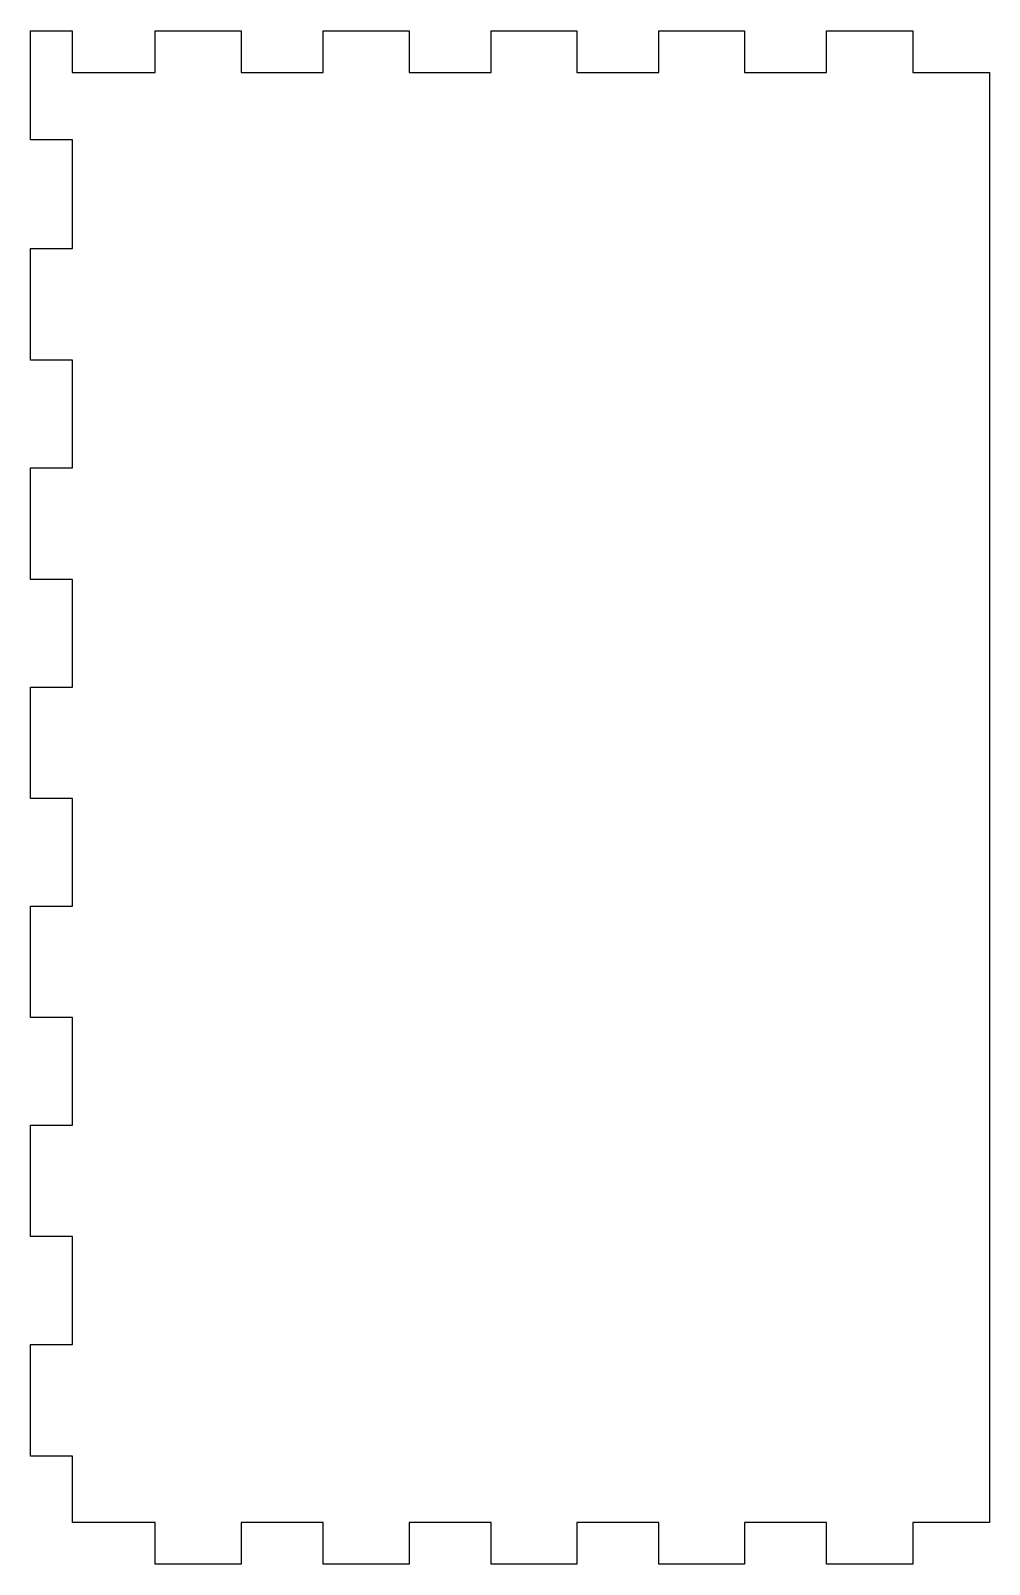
# Model space of a CAD drawing. Header units: millimetres. Extents: x 0 to 114, y 0 to 183.
import ezdxf

# ---------------------------------------------------------------- set-up
doc = ezdxf.new("R2010")
doc.units = ezdxf.units.MM

msp = doc.modelspace()

# ---------------------------------------------------------------- linework, layer by layer
at = {"color": 0}
msp.add_lwpolyline([(105.16, 5), (105.16, 0), (94.89, 0), (94.89, 5), (85.11, 5), (85.11, 0), (74.89, 0), (74.89, 5), (65.11, 5), (65.11, 0), (54.89, 0), (54.89, 5), (45.11, 5), (45.11, 0), (34.89, 0), (34.89, 5), (25.11, 5), (25.11, 0), (14.84, 0), (14.84, 5), (5, 5), (5, 12.89), (0, 12.89), (0, 26.22), (5, 26.22), (5, 39.06), (0, 39.06), (0, 52.34), (5, 52.34), (5, 65.18), (0, 65.18), (0, 78.45), (5, 78.45), (5, 91.29), (0, 91.29), (0, 104.57), (5, 104.57), (5, 117.4), (0, 117.4), (0, 130.68), (5, 130.68), (5, 143.52), (0, 143.52), (0, 156.85), (5, 156.85), (5, 169.8), (0, 169.8), (0, 182.8), (4.95, 182.8), (4.95, 177.8), (14.84, 177.8), (14.84, 182.8), (25.11, 182.8), (25.11, 177.8), (34.89, 177.8), (34.89, 182.8), (45.11, 182.8), (45.11, 177.8), (54.89, 177.8), (54.89, 182.8), (65.11, 182.8), (65.11, 177.8), (74.89, 177.8), (74.89, 182.8), (85.11, 182.8), (85.11, 177.8), (94.89, 177.8), (94.89, 182.8), (105.16, 182.8), (105.16, 177.8), (114.3, 177.8), (114.3, 5), (105.16, 5)], dxfattribs=at)

doc.saveas('drawing.dxf')
